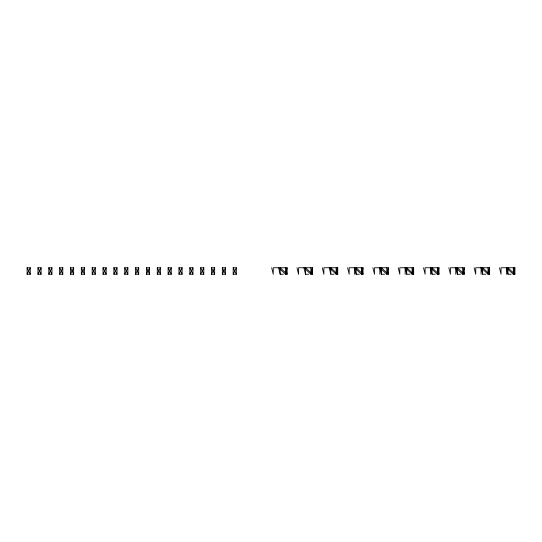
<?xml version="1.0" encoding="UTF-8"?>
<svg xmlns="http://www.w3.org/2000/svg" width="542" height="542" viewBox="0 0 542 542"><rect width="100%" height="100%" fill="white"/><g stroke="black" fill="none" stroke-linecap="round" stroke-linejoin="round"><path stroke-width="0.81" d="M287.118 267.748L285.539 274.252L287.118 274.252L287.118 267.748L273.256 267.748L273.256 274.252L271.678 267.748M312.429 267.748L310.851 274.252L312.429 274.252L312.429 267.748L298.567 267.748L298.567 274.252L296.989 267.748M337.741 267.748L336.155 274.252L337.741 274.252L337.741 267.748L323.879 267.748L323.879 274.252L322.294 267.748M363.045 267.748L361.467 274.252L363.045 274.252L363.045 267.748L349.183 267.748L349.183 274.252L347.605 267.748M388.357 267.748L386.778 274.252L388.357 274.252L388.357 267.748L374.495 267.748L374.495 274.252L372.916 267.748M413.661 267.748L412.083 274.252L413.661 274.252L413.661 267.748L399.8 267.748L399.8 274.252L398.221 267.748M438.973 267.748L437.394 274.252L438.973 274.252L438.973 267.748L425.111 267.748L425.111 274.252L423.532 267.748M464.284 267.748L462.705 274.252L464.284 274.252L464.284 267.748L450.422 267.748L450.422 274.252L448.837 267.748M489.589 267.748L488.01 274.252L489.589 274.252L489.589 267.748L475.727 267.748L475.727 274.252L474.148 267.748M514.9 267.748L513.321 274.252L514.9 274.252L514.9 267.748L501.038 267.748L501.038 274.252L499.46 267.748M27.1 274.252L30.257 267.748L27.1 267.748L27.1 274.252L30.257 274.252L30.257 267.748M37.947 274.252L41.104 267.748L37.947 267.748L37.947 274.252L41.104 274.252L41.104 267.748M48.794 274.252L51.951 267.748L48.794 267.748L48.794 274.252L51.951 274.252L51.951 267.748M59.64 274.252L62.797 267.748L59.64 267.748L59.64 274.252L62.797 274.252L62.797 267.748M70.487 274.252L73.644 267.748L70.487 267.748L70.487 274.252L73.644 274.252L73.644 267.748M81.334 274.252L84.491 267.748L81.334 267.748L81.334 274.252L84.491 274.252L84.491 267.748M92.181 274.252L95.338 267.748L92.181 267.748L92.181 274.252L95.338 274.252L95.338 267.748M103.027 274.252L106.185 267.748L103.027 267.748L103.027 274.252L106.185 274.252L106.185 267.748M113.874 274.252L117.031 267.748L113.874 267.748L113.874 274.252L117.031 274.252L117.031 267.748M124.721 274.252L127.878 267.748L124.721 267.748L124.721 274.252L127.878 274.252L127.878 267.748M135.568 274.252L138.725 267.748L135.568 267.748L135.568 274.252L138.725 274.252L138.725 267.748M146.415 274.252L149.572 267.748L146.415 267.748L146.415 274.252L149.572 274.252L149.572 267.748M157.261 274.252L160.418 267.748L157.261 267.748L157.261 274.252L160.418 274.252L160.418 267.748M168.108 274.252L171.265 267.748L168.108 267.748L168.108 274.252L171.265 274.252L171.265 267.748M178.955 274.252L182.112 267.748L178.955 267.748L178.955 274.252L182.112 274.252L182.112 267.748M189.802 274.252L192.959 267.748L189.802 267.748L189.802 274.252L192.959 274.252L192.959 267.748M200.648 274.252L203.806 267.748L200.648 267.748L200.648 274.252L203.806 274.252L203.806 267.748M211.495 274.252L214.652 267.748L211.495 267.748L211.495 274.252L214.652 274.252L214.652 267.748M222.342 274.252L225.499 267.748L222.342 267.748L222.342 274.252L225.499 274.252L225.499 267.748M233.189 274.252L236.346 267.748L233.189 267.748L233.189 274.252L236.346 274.252L236.346 267.748M280.187 274.252L280.187 267.748L287.118 274.252L285.539 267.748L285.539 274.252L278.608 267.748L280.187 274.252L283.351 274.252M305.498 274.252L305.498 267.748L312.429 274.252L310.851 267.748L310.851 274.252L303.92 267.748L305.498 274.252L308.655 274.252M330.81 274.252L330.81 267.748L337.741 274.252L336.155 267.748L336.155 274.252L329.224 267.748L330.81 274.252L333.967 274.252M356.114 274.252L356.114 267.748L363.045 274.252L361.467 267.748L361.467 274.252L354.536 267.748L356.114 274.252L359.271 274.252M381.426 274.252L381.426 267.748L388.357 274.252L386.778 267.748L386.778 274.252L379.847 267.748L381.426 274.252L384.583 274.252M406.73 274.252L406.73 267.748L413.661 274.252L412.083 267.748L412.083 274.252L405.152 267.748L406.73 274.252L409.894 274.252M432.042 274.252L432.042 267.748L438.973 274.252L437.394 267.748L437.394 274.252L430.463 267.748L432.042 274.252L435.199 274.252M457.353 274.252L457.353 267.748L464.284 274.252L462.705 267.748L462.705 274.252L455.775 267.748L457.353 274.252L460.51 274.252M482.658 274.252L482.658 267.748L489.589 274.252L488.01 267.748L488.01 274.252L481.079 267.748L482.658 274.252L485.822 274.252M507.969 274.252L507.969 267.748L514.9 274.252L513.321 267.748L513.321 274.252L506.391 267.748L507.969 274.252L511.126 274.252M233.189 267.748L236.346 274.252M222.342 267.748L225.499 274.252M211.495 267.748L214.652 274.252M200.648 267.748L203.806 274.252M189.802 267.748L192.959 274.252M178.955 267.748L182.112 274.252M168.108 267.748L171.265 274.252M157.261 267.748L160.418 274.252M146.415 267.748L149.572 274.252M135.568 267.748L138.725 274.252M124.721 267.748L127.878 274.252M113.874 267.748L117.031 274.252M103.027 267.748L106.185 274.252M92.181 267.748L95.338 274.252M81.334 267.748L84.491 274.252M70.487 267.748L73.644 274.252M59.64 267.748L62.797 274.252M48.794 267.748L51.951 274.252M37.947 267.748L41.104 274.252M27.1 267.748L30.257 274.252M506.391 267.748L506.391 274.252M481.079 267.748L481.079 274.252M455.775 267.748L455.775 274.252M430.463 267.748L430.463 274.252M405.152 267.748L405.152 274.252M379.847 267.748L379.847 274.252M354.536 267.748L354.536 274.252"/></g></svg>
